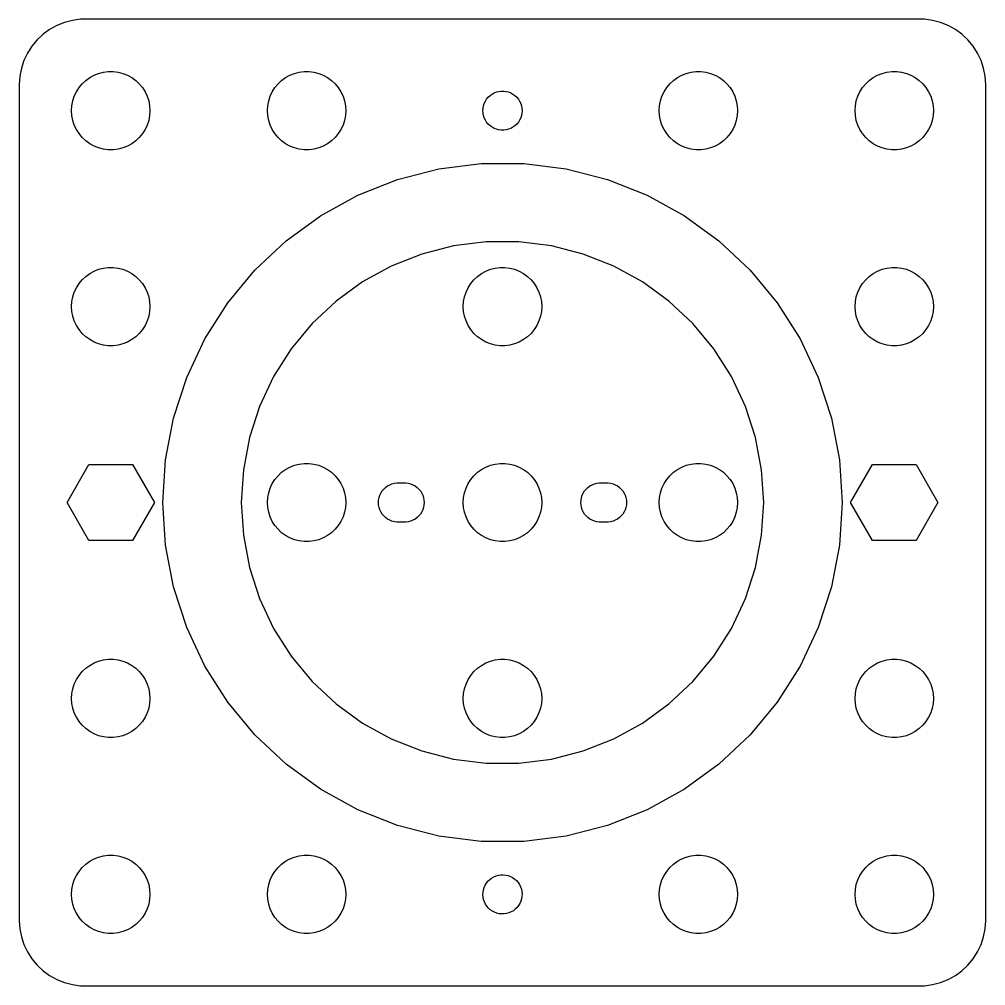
# Model space of a CAD drawing. Header units: metres. Extents: x -37 to 37, y -37 to 289.
# Drawn here: x -37 to 37, y 131 to 205 of the extents above; entities that cross this region are included whole.
import ezdxf

# ---------------------------------------------------------------- set-up
doc = ezdxf.new("R2010")
doc.units = ezdxf.units.M

msp = doc.modelspace()

# ---------------------------------------------------------------- linework, layer by layer
for p, q in [((-32.3139, 204.99), (-32.9369, 204.911)), ((32.3139, 204.99), (-32.3139, 204.99)), ((32.9369, 204.911), (32.3139, 204.99)), ((-34.1289, 204.524), (-34.6791, 204.222)), ((-33.5451, 204.755), (-34.1289, 204.524)), ((-32.9369, 204.911), (-33.5451, 204.755)), ((33.5451, 204.755), (32.9369, 204.911)), ((34.1289, 204.524), (33.5451, 204.755)), ((34.6791, 204.222), (34.1289, 204.524)), ((-35.1871, 203.853), (-35.6448, 203.423)), ((-34.6791, 204.222), (-35.1871, 203.853)), ((35.1871, 203.853), (34.6791, 204.222)), ((35.6448, 203.423), (35.1871, 203.853)), ((-36.0451, 202.939), (-36.3815, 202.409)), ((-35.6448, 203.423), (-36.0451, 202.939)), ((36.0451, 202.939), (35.6448, 203.423)), ((36.3815, 202.409), (36.0451, 202.939)), ((-36.3815, 202.409), (-36.6489, 201.841)), ((36.6489, 201.841), (36.3815, 202.409)), ((-36.6489, 201.841), (-36.8429, 201.243)), ((36.8429, 201.243), (36.6489, 201.841)), ((-36.9606, 200.627), (-37, 200)), ((-36.8429, 201.243), (-36.9606, 200.627)), ((-31.6075, 200.533), (-31.2773, 200.714)), ((-31.2773, 200.714), (-30.927, 200.853)), ((-30.927, 200.853), (-30.5621, 200.947)), ((-30.5621, 200.947), (-30.1884, 200.994)), ((-30.1884, 200.994), (-29.8116, 200.994)), ((-29.8116, 200.994), (-29.4379, 200.947)), ((-29.4379, 200.947), (-29.0729, 200.853)), ((-29.0729, 200.853), (-28.7227, 200.714)), ((-28.7227, 200.714), (-28.3925, 200.533)), ((-16.6075, 200.533), (-16.2773, 200.714)), ((-16.2773, 200.714), (-15.927, 200.853)), ((-15.927, 200.853), (-15.5621, 200.947)), ((-15.5621, 200.947), (-15.1884, 200.994)), ((-15.1884, 200.994), (-14.8116, 200.994)), ((-14.8116, 200.994), (-14.4379, 200.947)), ((-14.4379, 200.947), (-14.0729, 200.853)), ((-14.0729, 200.853), (-13.7227, 200.714)), ((-13.7227, 200.714), (-13.3925, 200.533)), ((13.3925, 200.533), (13.7227, 200.714)), ((13.7227, 200.714), (14.0729, 200.853)), ((14.0729, 200.853), (14.4379, 200.947)), ((14.4379, 200.947), (14.8116, 200.994)), ((14.8116, 200.994), (15.1884, 200.994)), ((15.1884, 200.994), (15.5621, 200.947)), ((15.5621, 200.947), (15.927, 200.853)), ((15.927, 200.853), (16.2773, 200.714)), ((16.2773, 200.714), (16.6075, 200.533)), ((28.3925, 200.533), (28.7227, 200.714)), ((28.7227, 200.714), (29.0729, 200.853)), ((29.0729, 200.853), (29.4379, 200.947)), ((29.4379, 200.947), (29.8116, 200.994)), ((29.8116, 200.994), (30.1884, 200.994)), ((30.1884, 200.994), (30.5621, 200.947)), ((30.5621, 200.947), (30.927, 200.853)), ((30.927, 200.853), (31.2773, 200.714)), ((31.2773, 200.714), (31.6075, 200.533)), ((36.9606, 200.627), (36.8429, 201.243)), ((37, 200), (36.9606, 200.627)), ((-37, 200), (-37, 136)), ((-32.427, 199.763), (-32.1869, 200.054)), ((-32.1869, 200.054), (-31.9123, 200.312)), ((-31.9123, 200.312), (-31.6075, 200.533)), ((-28.3925, 200.533), (-28.0877, 200.312)), ((-28.0877, 200.312), (-27.8131, 200.054)), ((-27.8131, 200.054), (-27.5729, 199.763)), ((-17.427, 199.763), (-17.1869, 200.054)), ((-17.1869, 200.054), (-16.9123, 200.312)), ((-16.9123, 200.312), (-16.6075, 200.533)), ((-13.3925, 200.533), (-13.0877, 200.312)), ((-13.0877, 200.312), (-12.8131, 200.054)), ((-12.8131, 200.054), (-12.5729, 199.763)), ((12.5729, 199.763), (12.8131, 200.054)), ((12.8131, 200.054), (13.0877, 200.312)), ((13.0877, 200.312), (13.3925, 200.533)), ((16.6075, 200.533), (16.9123, 200.312)), ((16.9123, 200.312), (17.1869, 200.054)), ((17.1869, 200.054), (17.427, 199.763)), ((27.5729, 199.763), (27.8131, 200.054)), ((27.8131, 200.054), (28.0877, 200.312)), ((28.0877, 200.312), (28.3925, 200.533)), ((31.6075, 200.533), (31.9123, 200.312)), ((31.9123, 200.312), (32.1869, 200.054)), ((32.1869, 200.054), (32.427, 199.763)), ((37, 136), (37, 200)), ((-32.9057, 198.746), (-32.7893, 199.104)), ((-32.7893, 199.104), (-32.6289, 199.445)), ((-32.6289, 199.445), (-32.427, 199.763)), ((-27.5729, 199.763), (-27.3711, 199.445)), ((-27.3711, 199.445), (-27.2107, 199.104)), ((-27.2107, 199.104), (-27.0942, 198.746)), ((-17.9057, 198.746), (-17.7893, 199.104)), ((-17.7893, 199.104), (-17.6289, 199.445)), ((-17.6289, 199.445), (-17.427, 199.763)), ((-12.5729, 199.763), (-12.3711, 199.445)), ((-12.3711, 199.445), (-12.2107, 199.104)), ((-12.2107, 199.104), (-12.0942, 198.746)), ((-1.09344, 199.027), (-0.956131, 199.156)), ((-0.956131, 199.156), (-0.803726, 199.266)), ((-0.803726, 199.266), (-0.638657, 199.357)), ((-0.638657, 199.357), (-0.463516, 199.427)), ((-0.463516, 199.427), (-0.281067, 199.473)), ((-0.281067, 199.473), (-0.094177, 199.497)), ((-0.094177, 199.497), (0.094177, 199.497)), ((0.094177, 199.497), (0.281067, 199.473)), ((0.281067, 199.473), (0.463516, 199.427)), ((0.463516, 199.427), (0.638657, 199.357)), ((0.638657, 199.357), (0.803726, 199.266)), ((0.803726, 199.266), (0.956131, 199.156)), ((0.956131, 199.156), (1.09344, 199.027)), ((12.0942, 198.746), (12.2107, 199.104)), ((12.2107, 199.104), (12.3711, 199.445)), ((12.3711, 199.445), (12.5729, 199.763)), ((17.427, 199.763), (17.6289, 199.445)), ((17.6289, 199.445), (17.7893, 199.104)), ((17.7893, 199.104), (17.9057, 198.746)), ((27.0942, 198.746), (27.2107, 199.104)), ((27.2107, 199.104), (27.3711, 199.445)), ((27.3711, 199.445), (27.5729, 199.763)), ((32.427, 199.763), (32.6289, 199.445)), ((32.6289, 199.445), (32.7893, 199.104)), ((32.7893, 199.104), (32.9057, 198.746)), ((-33, 198), (-32.9763, 198.376)), ((-32.9763, 198.376), (-32.9057, 198.746)), ((-27.0942, 198.746), (-27.0237, 198.376)), ((-27.0237, 198.376), (-27, 198)), ((-18, 198), (-17.9763, 198.376)), ((-17.9763, 198.376), (-17.9057, 198.746)), ((-12.0942, 198.746), (-12.0237, 198.376)), ((-12.0237, 198.376), (-12, 198)), ((-1.48816, 198.188), (-1.45287, 198.373)), ((-1.45287, 198.373), (-1.39465, 198.552)), ((-1.39465, 198.552), (-1.31445, 198.723)), ((-1.31445, 198.723), (-1.21352, 198.882)), ((-1.21352, 198.882), (-1.09344, 199.027)), ((1.09344, 199.027), (1.21352, 198.882)), ((1.21352, 198.882), (1.31445, 198.723)), ((1.31445, 198.723), (1.39465, 198.552)), ((1.39465, 198.552), (1.45287, 198.373)), ((1.45287, 198.373), (1.48816, 198.188)), ((12, 198), (12.0237, 198.376)), ((12.0237, 198.376), (12.0942, 198.746)), ((17.9057, 198.746), (17.9763, 198.376)), ((17.9763, 198.376), (18, 198)), ((27, 198), (27.0237, 198.376)), ((27.0237, 198.376), (27.0942, 198.746)), ((32.9057, 198.746), (32.9763, 198.376)), ((32.9763, 198.376), (33, 198)), ((-32.9763, 197.624), (-33, 198)), ((-32.9057, 197.254), (-32.9763, 197.624)), ((-27.0237, 197.624), (-27.0942, 197.254)), ((-27, 198), (-27.0237, 197.624)), ((-17.9763, 197.624), (-18, 198)), ((-17.9057, 197.254), (-17.9763, 197.624)), ((-12.0237, 197.624), (-12.0942, 197.254)), ((-12, 198), (-12.0237, 197.624)), ((-1.5, 198), (-1.48816, 198.188)), ((-1.48816, 197.812), (-1.5, 198)), ((-1.45287, 197.627), (-1.48816, 197.812)), ((-1.39465, 197.448), (-1.45287, 197.627)), ((1.45287, 197.627), (1.39465, 197.448)), ((1.48816, 197.812), (1.45287, 197.627)), ((1.48816, 198.188), (1.5, 198)), ((1.5, 198), (1.48816, 197.812)), ((12.0237, 197.624), (12, 198)), ((12.0942, 197.254), (12.0237, 197.624)), ((17.9763, 197.624), (17.9057, 197.254)), ((18, 198), (17.9763, 197.624)), ((27.0237, 197.624), (27, 198)), ((27.0942, 197.254), (27.0237, 197.624)), ((32.9763, 197.624), (32.9057, 197.254)), ((33, 198), (32.9763, 197.624)), ((-32.7893, 196.896), (-32.9057, 197.254)), ((-32.6289, 196.555), (-32.7893, 196.896)), ((-27.2107, 196.896), (-27.3711, 196.555)), ((-27.0942, 197.254), (-27.2107, 196.896)), ((-17.7893, 196.896), (-17.9057, 197.254)), ((-17.6289, 196.555), (-17.7893, 196.896)), ((-12.2107, 196.896), (-12.3711, 196.555)), ((-12.0942, 197.254), (-12.2107, 196.896)), ((-1.31445, 197.277), (-1.39465, 197.448)), ((-1.21352, 197.118), (-1.31445, 197.277)), ((-1.09344, 196.973), (-1.21352, 197.118)), ((-0.956131, 196.844), (-1.09344, 196.973)), ((-0.803726, 196.734), (-0.956131, 196.844)), ((0.956131, 196.844), (0.803726, 196.734)), ((1.09344, 196.973), (0.956131, 196.844)), ((1.21352, 197.118), (1.09344, 196.973)), ((1.31445, 197.277), (1.21352, 197.118)), ((1.39465, 197.448), (1.31445, 197.277)), ((12.2107, 196.896), (12.0942, 197.254)), ((12.3711, 196.555), (12.2107, 196.896)), ((17.7893, 196.896), (17.6289, 196.555)), ((17.9057, 197.254), (17.7893, 196.896)), ((27.2107, 196.896), (27.0942, 197.254)), ((27.3711, 196.555), (27.2107, 196.896)), ((32.7893, 196.896), (32.6289, 196.555)), ((32.9057, 197.254), (32.7893, 196.896)), ((-32.427, 196.237), (-32.6289, 196.555)), ((-32.1869, 195.946), (-32.427, 196.237)), ((-27.5729, 196.237), (-27.8131, 195.946)), ((-27.3711, 196.555), (-27.5729, 196.237)), ((-17.427, 196.237), (-17.6289, 196.555)), ((-17.1869, 195.946), (-17.427, 196.237)), ((-12.5729, 196.237), (-12.8131, 195.946)), ((-12.3711, 196.555), (-12.5729, 196.237)), ((-0.638657, 196.643), (-0.803726, 196.734)), ((-0.463516, 196.573), (-0.638657, 196.643)), ((-0.281067, 196.527), (-0.463516, 196.573)), ((-0.094177, 196.503), (-0.281067, 196.527)), ((0.094177, 196.503), (-0.094177, 196.503)), ((0.281067, 196.527), (0.094177, 196.503)), ((0.463516, 196.573), (0.281067, 196.527)), ((0.638657, 196.643), (0.463516, 196.573)), ((0.803726, 196.734), (0.638657, 196.643)), ((12.5729, 196.237), (12.3711, 196.555)), ((12.8131, 195.946), (12.5729, 196.237)), ((17.427, 196.237), (17.1869, 195.946)), ((17.6289, 196.555), (17.427, 196.237)), ((27.5729, 196.237), (27.3711, 196.555)), ((27.8131, 195.946), (27.5729, 196.237)), ((32.427, 196.237), (32.1869, 195.946)), ((32.6289, 196.555), (32.427, 196.237)), ((-31.9123, 195.688), (-32.1869, 195.946)), ((-31.6075, 195.467), (-31.9123, 195.688)), ((-31.2773, 195.286), (-31.6075, 195.467)), ((-28.3925, 195.467), (-28.7227, 195.286)), ((-28.0877, 195.688), (-28.3925, 195.467)), ((-27.8131, 195.946), (-28.0877, 195.688)), ((-16.9123, 195.688), (-17.1869, 195.946)), ((-16.6075, 195.467), (-16.9123, 195.688)), ((-16.2773, 195.286), (-16.6075, 195.467)), ((-13.3925, 195.467), (-13.7227, 195.286)), ((-13.0877, 195.688), (-13.3925, 195.467)), ((-12.8131, 195.946), (-13.0877, 195.688)), ((13.0877, 195.688), (12.8131, 195.946)), ((13.3925, 195.467), (13.0877, 195.688)), ((13.7227, 195.286), (13.3925, 195.467)), ((16.6075, 195.467), (16.2773, 195.286)), ((16.9123, 195.688), (16.6075, 195.467)), ((17.1869, 195.946), (16.9123, 195.688)), ((28.0877, 195.688), (27.8131, 195.946)), ((28.3925, 195.467), (28.0877, 195.688)), ((28.7227, 195.286), (28.3925, 195.467)), ((31.6075, 195.467), (31.2773, 195.286)), ((31.9123, 195.688), (31.6075, 195.467)), ((32.1869, 195.946), (31.9123, 195.688)), ((-30.927, 195.147), (-31.2773, 195.286)), ((-30.5621, 195.053), (-30.927, 195.147)), ((-30.1884, 195.006), (-30.5621, 195.053)), ((-29.8116, 195.006), (-30.1884, 195.006)), ((-29.4379, 195.053), (-29.8116, 195.006)), ((-29.0729, 195.147), (-29.4379, 195.053)), ((-28.7227, 195.286), (-29.0729, 195.147)), ((-15.927, 195.147), (-16.2773, 195.286)), ((-15.5621, 195.053), (-15.927, 195.147)), ((-15.1884, 195.006), (-15.5621, 195.053)), ((-14.8116, 195.006), (-15.1884, 195.006)), ((-14.4379, 195.053), (-14.8116, 195.006)), ((-14.0729, 195.147), (-14.4379, 195.053)), ((-13.7227, 195.286), (-14.0729, 195.147)), ((14.0729, 195.147), (13.7227, 195.286)), ((14.4379, 195.053), (14.0729, 195.147)), ((14.8116, 195.006), (14.4379, 195.053)), ((15.1884, 195.006), (14.8116, 195.006)), ((15.5621, 195.053), (15.1884, 195.006)), ((15.927, 195.147), (15.5621, 195.053)), ((16.2773, 195.286), (15.927, 195.147)), ((29.0729, 195.147), (28.7227, 195.286)), ((29.4379, 195.053), (29.0729, 195.147)), ((29.8116, 195.006), (29.4379, 195.053)), ((30.1884, 195.006), (29.8116, 195.006)), ((30.5621, 195.053), (30.1884, 195.006)), ((30.927, 195.147), (30.5621, 195.053)), ((31.2773, 195.286), (30.927, 195.147)), ((-4.8719, 193.539), (-1.63255, 193.949)), ((-1.63255, 193.949), (1.63255, 193.949)), ((1.63255, 193.949), (4.8719, 193.539)), ((-8.03444, 192.727), (-4.8719, 193.539)), ((4.8719, 193.539), (8.03444, 192.727)), ((-11.0703, 191.525), (-8.03444, 192.727)), ((8.03444, 192.727), (11.0703, 191.525)), ((-13.9315, 189.953), (-11.0703, 191.525)), ((11.0703, 191.525), (13.9315, 189.953)), ((-16.573, 188.033), (-13.9315, 189.953)), ((13.9315, 189.953), (16.573, 188.033)), ((-18.9532, 185.798), (-16.573, 188.033)), ((-1.2558, 187.961), (-3.74762, 187.646)), ((1.2558, 187.961), (-1.2558, 187.961)), ((3.74762, 187.646), (1.2558, 187.961)), ((16.573, 188.033), (18.9532, 185.798)), ((-3.74762, 187.646), (-6.18033, 187.021)), ((6.18033, 187.021), (3.74762, 187.646)), ((-6.18033, 187.021), (-8.51558, 186.097)), ((8.51558, 186.097), (6.18033, 187.021)), ((-31.2773, 185.714), (-30.927, 185.853)), ((-30.927, 185.853), (-30.5621, 185.947)), ((-30.5621, 185.947), (-30.1884, 185.994)), ((-30.1884, 185.994), (-29.8116, 185.994)), ((-29.8116, 185.994), (-29.4379, 185.947)), ((-29.4379, 185.947), (-29.0729, 185.853)), ((-29.0729, 185.853), (-28.7227, 185.714)), ((-21.0344, 183.282), (-18.9532, 185.798)), ((-8.51558, 186.097), (-10.7165, 184.887)), ((-1.27733, 185.714), (-0.927048, 185.853)), ((-0.927048, 185.853), (-0.562134, 185.947)), ((-0.562134, 185.947), (-0.18837, 185.994)), ((-0.18837, 185.994), (0.18837, 185.994)), ((0.18837, 185.994), (0.562134, 185.947)), ((0.562134, 185.947), (0.927048, 185.853)), ((0.927048, 185.853), (1.27733, 185.714)), ((10.7165, 184.887), (8.51558, 186.097)), ((18.9532, 185.798), (21.0344, 183.282)), ((28.7227, 185.714), (29.0729, 185.853)), ((29.0729, 185.853), (29.4379, 185.947)), ((29.4379, 185.947), (29.8116, 185.994)), ((29.8116, 185.994), (30.1884, 185.994)), ((30.1884, 185.994), (30.5621, 185.947)), ((30.5621, 185.947), (30.927, 185.853)), ((30.927, 185.853), (31.2773, 185.714)), ((-32.427, 184.763), (-32.1869, 185.054)), ((-32.1869, 185.054), (-31.9123, 185.312)), ((-31.9123, 185.312), (-31.6075, 185.533)), ((-31.6075, 185.533), (-31.2773, 185.714)), ((-28.7227, 185.714), (-28.3925, 185.533)), ((-28.3925, 185.533), (-28.0877, 185.312)), ((-28.0877, 185.312), (-27.8131, 185.054)), ((-27.8131, 185.054), (-27.5729, 184.763)), ((-2.42705, 184.763), (-2.1869, 185.054)), ((-2.1869, 185.054), (-1.91226, 185.312)), ((-1.91226, 185.312), (-1.60747, 185.533)), ((-1.60747, 185.533), (-1.27733, 185.714)), ((1.27733, 185.714), (1.60747, 185.533)), ((1.60747, 185.533), (1.91226, 185.312)), ((1.91226, 185.312), (2.1869, 185.054)), ((2.1869, 185.054), (2.42705, 184.763)), ((27.5729, 184.763), (27.8131, 185.054)), ((27.8131, 185.054), (28.0877, 185.312)), ((28.0877, 185.312), (28.3925, 185.533)), ((28.3925, 185.533), (28.7227, 185.714)), ((31.2773, 185.714), (31.6075, 185.533)), ((31.6075, 185.533), (31.9123, 185.312)), ((31.9123, 185.312), (32.1869, 185.054)), ((32.1869, 185.054), (32.427, 184.763)), ((-32.7893, 184.104), (-32.6289, 184.445)), ((-32.6289, 184.445), (-32.427, 184.763)), ((-27.5729, 184.763), (-27.3711, 184.445)), ((-27.3711, 184.445), (-27.2107, 184.104)), ((-10.7165, 184.887), (-12.7485, 183.41)), ((-2.78932, 184.104), (-2.62891, 184.445)), ((-2.62891, 184.445), (-2.42705, 184.763)), ((2.42705, 184.763), (2.62891, 184.445)), ((2.62891, 184.445), (2.78932, 184.104)), ((12.7485, 183.41), (10.7165, 184.887)), ((27.2107, 184.104), (27.3711, 184.445)), ((27.3711, 184.445), (27.5729, 184.763)), ((32.427, 184.763), (32.6289, 184.445)), ((32.6289, 184.445), (32.7893, 184.104)), ((-32.9763, 183.376), (-32.9057, 183.746)), ((-32.9057, 183.746), (-32.7893, 184.104)), ((-27.2107, 184.104), (-27.0942, 183.746)), ((-27.0942, 183.746), (-27.0237, 183.376)), ((-2.97633, 183.376), (-2.90575, 183.746)), ((-2.90575, 183.746), (-2.78932, 184.104)), ((2.78932, 184.104), (2.90575, 183.746)), ((2.90575, 183.746), (2.97633, 183.376)), ((27.0237, 183.376), (27.0942, 183.746)), ((27.0942, 183.746), (27.2107, 184.104)), ((32.7893, 184.104), (32.9057, 183.746)), ((32.9057, 183.746), (32.9763, 183.376)), ((-33, 183), (-32.9763, 183.376)), ((-32.9763, 182.624), (-33, 183)), ((-27.0237, 183.376), (-27, 183)), ((-27, 183), (-27.0237, 182.624)), ((-22.784, 180.526), (-21.0344, 183.282)), ((-12.7485, 183.41), (-14.5794, 181.691)), ((-3, 183), (-2.97633, 183.376)), ((-2.97633, 182.624), (-3, 183)), ((2.97633, 183.376), (3, 183)), ((3, 183), (2.97633, 182.624)), ((14.5794, 181.691), (12.7485, 183.41)), ((21.0344, 183.282), (22.784, 180.526)), ((27, 183), (27.0237, 183.376)), ((27.0237, 182.624), (27, 183)), ((32.9763, 183.376), (33, 183)), ((33, 183), (32.9763, 182.624)), ((-32.9057, 182.254), (-32.9763, 182.624)), ((-32.7893, 181.896), (-32.9057, 182.254)), ((-27.0942, 182.254), (-27.2107, 181.896)), ((-27.0237, 182.624), (-27.0942, 182.254)), ((-2.90575, 182.254), (-2.97633, 182.624)), ((-2.78932, 181.896), (-2.90575, 182.254)), ((2.90575, 182.254), (2.78932, 181.896)), ((2.97633, 182.624), (2.90575, 182.254)), ((27.0942, 182.254), (27.0237, 182.624)), ((27.2107, 181.896), (27.0942, 182.254)), ((32.9057, 182.254), (32.7893, 181.896)), ((32.9763, 182.624), (32.9057, 182.254)), ((-32.6289, 181.555), (-32.7893, 181.896)), ((-32.427, 181.237), (-32.6289, 181.555)), ((-27.3711, 181.555), (-27.5729, 181.237)), ((-27.2107, 181.896), (-27.3711, 181.555)), ((-14.5794, 181.691), (-16.1803, 179.756)), ((-2.62891, 181.555), (-2.78932, 181.896)), ((-2.42705, 181.237), (-2.62891, 181.555)), ((2.62891, 181.555), (2.42705, 181.237)), ((2.78932, 181.896), (2.62891, 181.555)), ((16.1803, 179.756), (14.5794, 181.691)), ((27.3711, 181.555), (27.2107, 181.896)), ((27.5729, 181.237), (27.3711, 181.555)), ((32.6289, 181.555), (32.427, 181.237)), ((32.7893, 181.896), (32.6289, 181.555)), ((-32.1869, 180.946), (-32.427, 181.237)), ((-31.9123, 180.688), (-32.1869, 180.946)), ((-31.6075, 180.467), (-31.9123, 180.688)), ((-28.0877, 180.688), (-28.3925, 180.467)), ((-27.8131, 180.946), (-28.0877, 180.688)), ((-27.5729, 181.237), (-27.8131, 180.946)), ((-2.1869, 180.946), (-2.42705, 181.237)), ((-1.91226, 180.688), (-2.1869, 180.946)), ((-1.60747, 180.467), (-1.91226, 180.688)), ((1.91226, 180.688), (1.60747, 180.467)), ((2.1869, 180.946), (1.91226, 180.688)), ((2.42705, 181.237), (2.1869, 180.946)), ((27.8131, 180.946), (27.5729, 181.237)), ((28.0877, 180.688), (27.8131, 180.946)), ((28.3925, 180.467), (28.0877, 180.688)), ((31.9123, 180.688), (31.6075, 180.467)), ((32.1869, 180.946), (31.9123, 180.688)), ((32.427, 181.237), (32.1869, 180.946)), ((-31.2773, 180.286), (-31.6075, 180.467)), ((-30.927, 180.147), (-31.2773, 180.286)), ((-30.5621, 180.053), (-30.927, 180.147)), ((-30.1884, 180.006), (-30.5621, 180.053)), ((-29.8116, 180.006), (-30.1884, 180.006)), ((-29.4379, 180.053), (-29.8116, 180.006)), ((-29.0729, 180.147), (-29.4379, 180.053)), ((-28.7227, 180.286), (-29.0729, 180.147)), ((-28.3925, 180.467), (-28.7227, 180.286)), ((-24.1742, 177.571), (-22.784, 180.526)), ((-1.27733, 180.286), (-1.60747, 180.467)), ((-0.927048, 180.147), (-1.27733, 180.286)), ((-0.562134, 180.053), (-0.927048, 180.147)), ((-0.18837, 180.006), (-0.562134, 180.053)), ((0.18837, 180.006), (-0.18837, 180.006)), ((0.562134, 180.053), (0.18837, 180.006)), ((0.927048, 180.147), (0.562134, 180.053)), ((1.27733, 180.286), (0.927048, 180.147)), ((1.60747, 180.467), (1.27733, 180.286)), ((22.784, 180.526), (24.1742, 177.571)), ((28.7227, 180.286), (28.3925, 180.467)), ((29.0729, 180.147), (28.7227, 180.286)), ((29.4379, 180.053), (29.0729, 180.147)), ((29.8116, 180.006), (29.4379, 180.053)), ((30.1884, 180.006), (29.8116, 180.006)), ((30.5621, 180.053), (30.1884, 180.006)), ((30.927, 180.147), (30.5621, 180.053)), ((31.2773, 180.286), (30.927, 180.147)), ((31.6075, 180.467), (31.2773, 180.286)), ((-16.1803, 179.756), (-17.5261, 177.635)), ((17.5261, 177.635), (16.1803, 179.756)), ((-17.5261, 177.635), (-18.5955, 175.362)), ((18.5955, 175.362), (17.5261, 177.635)), ((-25.1832, 174.466), (-24.1742, 177.571)), ((24.1742, 177.571), (25.1832, 174.466)), ((-18.5955, 175.362), (-19.3717, 172.974)), ((19.3717, 172.974), (18.5955, 175.362)), ((-25.795, 171.259), (-25.1832, 174.466)), ((25.1832, 174.466), (25.795, 171.259)), ((-19.3717, 172.974), (-19.8423, 170.507)), ((19.8423, 170.507), (19.3717, 172.974)), ((-26, 168), (-25.795, 171.259)), ((-15.927, 170.853), (-15.5621, 170.947)), ((-15.5621, 170.947), (-15.1884, 170.994)), ((-15.1884, 170.994), (-14.8116, 170.994)), ((-14.8116, 170.994), (-14.4379, 170.947)), ((-14.4379, 170.947), (-14.0729, 170.853)), ((-0.927048, 170.853), (-0.562134, 170.947)), ((-0.562134, 170.947), (-0.18837, 170.994)), ((-0.18837, 170.994), (0.18837, 170.994)), ((0.18837, 170.994), (0.562134, 170.947)), ((0.562134, 170.947), (0.927048, 170.853)), ((14.0729, 170.853), (14.4379, 170.947)), ((14.4379, 170.947), (14.8116, 170.994)), ((14.8116, 170.994), (15.1884, 170.994)), ((15.1884, 170.994), (15.5621, 170.947)), ((15.5621, 170.947), (15.927, 170.853)), ((25.795, 171.259), (26, 168)), ((-33.3466, 168), (-31.6733, 170.898)), ((-31.6733, 170.898), (-28.3267, 170.898)), ((-28.3267, 170.898), (-26.6534, 168)), ((-19.8423, 170.507), (-20, 168)), ((-17.1869, 170.054), (-16.9123, 170.312)), ((-16.9123, 170.312), (-16.6075, 170.533)), ((-16.6075, 170.533), (-16.2773, 170.714)), ((-16.2773, 170.714), (-15.927, 170.853)), ((-14.0729, 170.853), (-13.7227, 170.714)), ((-13.7227, 170.714), (-13.3925, 170.533)), ((-13.3925, 170.533), (-13.0877, 170.312)), ((-13.0877, 170.312), (-12.8131, 170.054)), ((-2.1869, 170.054), (-1.91226, 170.312)), ((-1.91226, 170.312), (-1.60747, 170.533)), ((-1.60747, 170.533), (-1.27733, 170.714)), ((-1.27733, 170.714), (-0.927048, 170.853)), ((0.927048, 170.853), (1.27733, 170.714)), ((1.27733, 170.714), (1.60747, 170.533)), ((1.60747, 170.533), (1.91226, 170.312)), ((1.91226, 170.312), (2.1869, 170.054)), ((12.8131, 170.054), (13.0877, 170.312)), ((13.0877, 170.312), (13.3925, 170.533)), ((13.3925, 170.533), (13.7227, 170.714)), ((13.7227, 170.714), (14.0729, 170.853)), ((15.927, 170.853), (16.2773, 170.714)), ((16.2773, 170.714), (16.6075, 170.533)), ((16.6075, 170.533), (16.9123, 170.312)), ((16.9123, 170.312), (17.1869, 170.054)), ((20, 168), (19.8423, 170.507)), ((26.6534, 168), (28.3267, 170.898)), ((28.3267, 170.898), (31.6733, 170.898)), ((31.6733, 170.898), (33.3466, 168)), ((-17.6289, 169.445), (-17.427, 169.763)), ((-17.427, 169.763), (-17.1869, 170.054)), ((-12.8131, 170.054), (-12.5729, 169.763)), ((-12.5729, 169.763), (-12.3711, 169.445)), ((-8.46352, 169.427), (-8.28107, 169.473)), ((-8.28107, 169.473), (-8.09418, 169.497)), ((-8.09418, 169.497), (-7.40581, 169.497)), ((-7.40581, 169.497), (-7.21892, 169.473)), ((-7.21892, 169.473), (-7.03647, 169.427)), ((-2.62891, 169.445), (-2.42705, 169.763)), ((-2.42705, 169.763), (-2.1869, 170.054)), ((2.1869, 170.054), (2.42705, 169.763)), ((2.42705, 169.763), (2.62891, 169.445)), ((7.03647, 169.427), (7.21892, 169.473)), ((7.21892, 169.473), (7.40581, 169.497)), ((7.40581, 169.497), (8.09418, 169.497)), ((8.09418, 169.497), (8.28107, 169.473)), ((8.28107, 169.473), (8.46352, 169.427)), ((12.3711, 169.445), (12.5729, 169.763)), ((12.5729, 169.763), (12.8131, 170.054)), ((17.1869, 170.054), (17.427, 169.763)), ((17.427, 169.763), (17.6289, 169.445)), ((-17.9763, 168.376), (-17.9057, 168.746)), ((-17.9057, 168.746), (-17.7893, 169.104)), ((-17.7893, 169.104), (-17.6289, 169.445)), ((-12.3711, 169.445), (-12.2107, 169.104)), ((-12.2107, 169.104), (-12.0942, 168.746)), ((-12.0942, 168.746), (-12.0237, 168.376)), ((-9.39465, 168.552), (-9.31445, 168.723)), ((-9.31445, 168.723), (-9.21352, 168.882)), ((-9.21352, 168.882), (-9.09344, 169.027)), ((-9.09344, 169.027), (-8.95613, 169.156)), ((-8.95613, 169.156), (-8.80373, 169.266)), ((-8.80373, 169.266), (-8.63866, 169.357)), ((-8.63866, 169.357), (-8.46352, 169.427)), ((-7.03647, 169.427), (-6.86133, 169.357)), ((-6.86133, 169.357), (-6.69626, 169.266)), ((-6.69626, 169.266), (-6.54385, 169.156)), ((-6.54385, 169.156), (-6.40654, 169.027)), ((-6.40654, 169.027), (-6.28647, 168.882)), ((-6.28647, 168.882), (-6.18553, 168.723)), ((-6.18553, 168.723), (-6.10533, 168.552)), ((-2.97633, 168.376), (-2.90575, 168.746)), ((-2.90575, 168.746), (-2.78932, 169.104)), ((-2.78932, 169.104), (-2.62891, 169.445)), ((2.62891, 169.445), (2.78932, 169.104)), ((2.78932, 169.104), (2.90575, 168.746)), ((2.90575, 168.746), (2.97633, 168.376)), ((6.10533, 168.552), (6.18553, 168.723)), ((6.18553, 168.723), (6.28647, 168.882)), ((6.28647, 168.882), (6.40654, 169.027)), ((6.40654, 169.027), (6.54385, 169.156)), ((6.54385, 169.156), (6.69626, 169.266)), ((6.69626, 169.266), (6.86133, 169.357)), ((6.86133, 169.357), (7.03647, 169.427)), ((8.46352, 169.427), (8.63866, 169.357)), ((8.63866, 169.357), (8.80373, 169.266)), ((8.80373, 169.266), (8.95613, 169.156)), ((8.95613, 169.156), (9.09344, 169.027)), ((9.09344, 169.027), (9.21352, 168.882)), ((9.21352, 168.882), (9.31445, 168.723)), ((9.31445, 168.723), (9.39465, 168.552)), ((12.0237, 168.376), (12.0942, 168.746)), ((12.0942, 168.746), (12.2107, 169.104)), ((12.2107, 169.104), (12.3711, 169.445)), ((17.6289, 169.445), (17.7893, 169.104)), ((17.7893, 169.104), (17.9057, 168.746)), ((17.9057, 168.746), (17.9763, 168.376)), ((-31.6733, 165.102), (-33.3466, 168)), ((-26.6534, 168), (-28.3267, 165.102)), ((-25.795, 164.741), (-26, 168)), ((-20, 168), (-19.8423, 165.493)), ((-18, 168), (-17.9763, 168.376)), ((-17.9763, 167.624), (-18, 168)), ((-12.0237, 168.376), (-12, 168)), ((-12, 168), (-12.0237, 167.624)), ((-9.5, 168), (-9.48816, 168.188)), ((-9.48816, 167.812), (-9.5, 168)), ((-9.48816, 168.188), (-9.45287, 168.373)), ((-9.45287, 168.373), (-9.39465, 168.552)), ((-6.10533, 168.552), (-6.04712, 168.373)), ((-6.04712, 168.373), (-6.01183, 168.188)), ((-6.01183, 168.188), (-6, 168)), ((-6, 168), (-6.01183, 167.812)), ((-3, 168), (-2.97633, 168.376)), ((-2.97633, 167.624), (-3, 168)), ((2.97633, 168.376), (3, 168)), ((3, 168), (2.97633, 167.624)), ((6, 168), (6.01183, 168.188)), ((6.01183, 167.812), (6, 168)), ((6.01183, 168.188), (6.04712, 168.373)), ((6.04712, 168.373), (6.10533, 168.552)), ((9.39465, 168.552), (9.45287, 168.373)), ((9.45287, 168.373), (9.48816, 168.188)), ((9.48816, 168.188), (9.5, 168)), ((9.5, 168), (9.48816, 167.812)), ((12, 168), (12.0237, 168.376)), ((12.0237, 167.624), (12, 168)), ((17.9763, 168.376), (18, 168)), ((18, 168), (17.9763, 167.624)), ((19.8423, 165.493), (20, 168)), ((26, 168), (25.795, 164.741)), ((28.3267, 165.102), (26.6534, 168)), ((33.3466, 168), (31.6733, 165.102)), ((-17.9057, 167.254), (-17.9763, 167.624)), ((-17.7893, 166.896), (-17.9057, 167.254)), ((-12.0942, 167.254), (-12.2107, 166.896)), ((-12.0237, 167.624), (-12.0942, 167.254)), ((-9.45287, 167.627), (-9.48816, 167.812)), ((-9.39465, 167.448), (-9.45287, 167.627)), ((-9.31445, 167.277), (-9.39465, 167.448)), ((-9.21352, 167.118), (-9.31445, 167.277)), ((-6.18553, 167.277), (-6.28647, 167.118)), ((-6.10533, 167.448), (-6.18553, 167.277)), ((-6.04712, 167.627), (-6.10533, 167.448)), ((-6.01183, 167.812), (-6.04712, 167.627)), ((-2.90575, 167.254), (-2.97633, 167.624)), ((-2.78932, 166.896), (-2.90575, 167.254)), ((2.90575, 167.254), (2.78932, 166.896)), ((2.97633, 167.624), (2.90575, 167.254)), ((6.04712, 167.627), (6.01183, 167.812)), ((6.10533, 167.448), (6.04712, 167.627)), ((6.18553, 167.277), (6.10533, 167.448)), ((6.28647, 167.118), (6.18553, 167.277)), ((9.31445, 167.277), (9.21352, 167.118)), ((9.39465, 167.448), (9.31445, 167.277)), ((9.45287, 167.627), (9.39465, 167.448)), ((9.48816, 167.812), (9.45287, 167.627)), ((12.0942, 167.254), (12.0237, 167.624)), ((12.2107, 166.896), (12.0942, 167.254)), ((17.9057, 167.254), (17.7893, 166.896)), ((17.9763, 167.624), (17.9057, 167.254)), ((-17.6289, 166.555), (-17.7893, 166.896)), ((-17.427, 166.237), (-17.6289, 166.555)), ((-12.3711, 166.555), (-12.5729, 166.237)), ((-12.2107, 166.896), (-12.3711, 166.555)), ((-9.09344, 166.973), (-9.21352, 167.118)), ((-8.95613, 166.844), (-9.09344, 166.973)), ((-8.80373, 166.734), (-8.95613, 166.844)), ((-8.63866, 166.643), (-8.80373, 166.734)), ((-8.46352, 166.573), (-8.63866, 166.643)), ((-8.28107, 166.527), (-8.46352, 166.573)), ((-8.09418, 166.503), (-8.28107, 166.527)), ((-7.40581, 166.503), (-8.09418, 166.503)), ((-7.21892, 166.527), (-7.40581, 166.503)), ((-7.03647, 166.573), (-7.21892, 166.527)), ((-6.86133, 166.643), (-7.03647, 166.573)), ((-6.69626, 166.734), (-6.86133, 166.643)), ((-6.54385, 166.844), (-6.69626, 166.734)), ((-6.40654, 166.973), (-6.54385, 166.844)), ((-6.28647, 167.118), (-6.40654, 166.973)), ((-2.62891, 166.555), (-2.78932, 166.896)), ((-2.42705, 166.237), (-2.62891, 166.555)), ((2.62891, 166.555), (2.42705, 166.237)), ((2.78932, 166.896), (2.62891, 166.555)), ((6.40654, 166.973), (6.28647, 167.118)), ((6.54385, 166.844), (6.40654, 166.973)), ((6.69626, 166.734), (6.54385, 166.844)), ((6.86133, 166.643), (6.69626, 166.734)), ((7.03647, 166.573), (6.86133, 166.643)), ((7.21892, 166.527), (7.03647, 166.573)), ((7.40581, 166.503), (7.21892, 166.527)), ((8.09418, 166.503), (7.40581, 166.503)), ((8.28107, 166.527), (8.09418, 166.503)), ((8.46352, 166.573), (8.28107, 166.527)), ((8.63866, 166.643), (8.46352, 166.573)), ((8.80373, 166.734), (8.63866, 166.643)), ((8.95613, 166.844), (8.80373, 166.734)), ((9.09344, 166.973), (8.95613, 166.844)), ((9.21352, 167.118), (9.09344, 166.973)), ((12.3711, 166.555), (12.2107, 166.896)), ((12.5729, 166.237), (12.3711, 166.555)), ((17.6289, 166.555), (17.427, 166.237)), ((17.7893, 166.896), (17.6289, 166.555)), ((-17.1869, 165.946), (-17.427, 166.237)), ((-16.9123, 165.688), (-17.1869, 165.946)), ((-12.8131, 165.946), (-13.0877, 165.688)), ((-12.5729, 166.237), (-12.8131, 165.946)), ((-2.1869, 165.946), (-2.42705, 166.237)), ((-1.91226, 165.688), (-2.1869, 165.946)), ((2.1869, 165.946), (1.91226, 165.688)), ((2.42705, 166.237), (2.1869, 165.946)), ((12.8131, 165.946), (12.5729, 166.237)), ((13.0877, 165.688), (12.8131, 165.946)), ((17.1869, 165.946), (16.9123, 165.688)), ((17.427, 166.237), (17.1869, 165.946)), ((-28.3267, 165.102), (-31.6733, 165.102)), ((-19.8423, 165.493), (-19.3717, 163.026)), ((-16.6075, 165.467), (-16.9123, 165.688)), ((-16.2773, 165.286), (-16.6075, 165.467)), ((-15.927, 165.147), (-16.2773, 165.286)), ((-15.5621, 165.053), (-15.927, 165.147)), ((-15.1884, 165.006), (-15.5621, 165.053)), ((-14.4379, 165.053), (-14.8116, 165.006)), ((-14.0729, 165.147), (-14.4379, 165.053)), ((-13.7227, 165.286), (-14.0729, 165.147)), ((-13.3925, 165.467), (-13.7227, 165.286)), ((-13.0877, 165.688), (-13.3925, 165.467)), ((-1.60747, 165.467), (-1.91226, 165.688)), ((-1.27733, 165.286), (-1.60747, 165.467)), ((-0.927048, 165.147), (-1.27733, 165.286)), ((-0.562134, 165.053), (-0.927048, 165.147)), ((-0.18837, 165.006), (-0.562134, 165.053)), ((0.562134, 165.053), (0.18837, 165.006)), ((0.927048, 165.147), (0.562134, 165.053)), ((1.27733, 165.286), (0.927048, 165.147)), ((1.60747, 165.467), (1.27733, 165.286)), ((1.91226, 165.688), (1.60747, 165.467)), ((13.3925, 165.467), (13.0877, 165.688)), ((13.7227, 165.286), (13.3925, 165.467)), ((14.0729, 165.147), (13.7227, 165.286)), ((14.4379, 165.053), (14.0729, 165.147)), ((14.8116, 165.006), (14.4379, 165.053)), ((15.5621, 165.053), (15.1884, 165.006)), ((15.927, 165.147), (15.5621, 165.053)), ((16.2773, 165.286), (15.927, 165.147)), ((16.6075, 165.467), (16.2773, 165.286)), ((16.9123, 165.688), (16.6075, 165.467)), ((19.3717, 163.026), (19.8423, 165.493)), ((31.6733, 165.102), (28.3267, 165.102)), ((-25.1832, 161.534), (-25.795, 164.741)), ((-14.8116, 165.006), (-15.1884, 165.006)), ((0.18837, 165.006), (-0.18837, 165.006)), ((15.1884, 165.006), (14.8116, 165.006)), ((25.795, 164.741), (25.1832, 161.534)), ((-19.3717, 163.026), (-18.5955, 160.638)), ((18.5955, 160.638), (19.3717, 163.026)), ((-24.1742, 158.429), (-25.1832, 161.534)), ((25.1832, 161.534), (24.1742, 158.429)), ((-18.5955, 160.638), (-17.5261, 158.365)), ((17.5261, 158.365), (18.5955, 160.638)), ((-22.784, 155.474), (-24.1742, 158.429)), ((-17.5261, 158.365), (-16.1803, 156.244)), ((16.1803, 156.244), (17.5261, 158.365)), ((24.1742, 158.429), (22.784, 155.474)), ((-16.1803, 156.244), (-14.5794, 154.309)), ((14.5794, 154.309), (16.1803, 156.244)), ((-31.9123, 155.312), (-31.6075, 155.533)), ((-31.6075, 155.533), (-31.2773, 155.714)), ((-31.2773, 155.714), (-30.927, 155.853)), ((-30.927, 155.853), (-30.5621, 155.947)), ((-30.5621, 155.947), (-30.1884, 155.994)), ((-30.1884, 155.994), (-29.8116, 155.994)), ((-29.8116, 155.994), (-29.4379, 155.947)), ((-29.4379, 155.947), (-29.0729, 155.853)), ((-29.0729, 155.853), (-28.7227, 155.714)), ((-28.7227, 155.714), (-28.3925, 155.533)), ((-28.3925, 155.533), (-28.0877, 155.312)), ((-21.0344, 152.718), (-22.784, 155.474)), ((-1.91226, 155.312), (-1.60747, 155.533)), ((-1.60747, 155.533), (-1.27733, 155.714)), ((-1.27733, 155.714), (-0.927048, 155.853)), ((-0.927048, 155.853), (-0.562134, 155.947)), ((-0.562134, 155.947), (-0.18837, 155.994)), ((-0.18837, 155.994), (0.18837, 155.994)), ((0.18837, 155.994), (0.562134, 155.947)), ((0.562134, 155.947), (0.927048, 155.853)), ((0.927048, 155.853), (1.27733, 155.714)), ((1.27733, 155.714), (1.60747, 155.533)), ((1.60747, 155.533), (1.91226, 155.312)), ((22.784, 155.474), (21.0344, 152.718)), ((28.0877, 155.312), (28.3925, 155.533)), ((28.3925, 155.533), (28.7227, 155.714)), ((28.7227, 155.714), (29.0729, 155.853)), ((29.0729, 155.853), (29.4379, 155.947)), ((29.4379, 155.947), (29.8116, 155.994)), ((29.8116, 155.994), (30.1884, 155.994)), ((30.1884, 155.994), (30.5621, 155.947)), ((30.5621, 155.947), (30.927, 155.853)), ((30.927, 155.853), (31.2773, 155.714)), ((31.2773, 155.714), (31.6075, 155.533)), ((31.6075, 155.533), (31.9123, 155.312)), ((-32.6289, 154.445), (-32.427, 154.763)), ((-32.427, 154.763), (-32.1869, 155.054)), ((-32.1869, 155.054), (-31.9123, 155.312)), ((-28.0877, 155.312), (-27.8131, 155.054)), ((-27.8131, 155.054), (-27.5729, 154.763)), ((-27.5729, 154.763), (-27.3711, 154.445)), ((-2.62891, 154.445), (-2.42705, 154.763)), ((-2.42705, 154.763), (-2.1869, 155.054)), ((-2.1869, 155.054), (-1.91226, 155.312)), ((1.91226, 155.312), (2.1869, 155.054)), ((2.1869, 155.054), (2.42705, 154.763)), ((2.42705, 154.763), (2.62891, 154.445)), ((27.3711, 154.445), (27.5729, 154.763)), ((27.5729, 154.763), (27.8131, 155.054)), ((27.8131, 155.054), (28.0877, 155.312)), ((31.9123, 155.312), (32.1869, 155.054)), ((32.1869, 155.054), (32.427, 154.763)), ((32.427, 154.763), (32.6289, 154.445)), ((-32.9057, 153.746), (-32.7893, 154.104)), ((-32.7893, 154.104), (-32.6289, 154.445)), ((-27.3711, 154.445), (-27.2107, 154.104)), ((-27.2107, 154.104), (-27.0942, 153.746)), ((-14.5794, 154.309), (-12.7485, 152.59)), ((-2.90575, 153.746), (-2.78932, 154.104)), ((-2.78932, 154.104), (-2.62891, 154.445)), ((2.62891, 154.445), (2.78932, 154.104)), ((2.78932, 154.104), (2.90575, 153.746)), ((12.7485, 152.59), (14.5794, 154.309)), ((27.0942, 153.746), (27.2107, 154.104)), ((27.2107, 154.104), (27.3711, 154.445)), ((32.6289, 154.445), (32.7893, 154.104)), ((32.7893, 154.104), (32.9057, 153.746)), ((-33, 153), (-32.9763, 153.376)), ((-32.9763, 153.376), (-32.9057, 153.746)), ((-27.0942, 153.746), (-27.0237, 153.376)), ((-27.0237, 153.376), (-27, 153)), ((-3, 153), (-2.97633, 153.376)), ((-2.97633, 153.376), (-2.90575, 153.746)), ((2.90575, 153.746), (2.97633, 153.376)), ((2.97633, 153.376), (3, 153)), ((27, 153), (27.0237, 153.376)), ((27.0237, 153.376), (27.0942, 153.746)), ((32.9057, 153.746), (32.9763, 153.376)), ((32.9763, 153.376), (33, 153)), ((-32.9763, 152.624), (-33, 153)), ((-32.9057, 152.254), (-32.9763, 152.624)), ((-27.0237, 152.624), (-27.0942, 152.254)), ((-27, 153), (-27.0237, 152.624)), ((-18.9532, 150.202), (-21.0344, 152.718)), ((-12.7485, 152.59), (-10.7165, 151.113)), ((-2.97633, 152.624), (-3, 153)), ((-2.90575, 152.254), (-2.97633, 152.624)), ((2.97633, 152.624), (2.90575, 152.254)), ((3, 153), (2.97633, 152.624)), ((10.7165, 151.113), (12.7485, 152.59)), ((21.0344, 152.718), (18.9532, 150.202)), ((27.0237, 152.624), (27, 153)), ((27.0942, 152.254), (27.0237, 152.624)), ((32.9763, 152.624), (32.9057, 152.254)), ((33, 153), (32.9763, 152.624)), ((-32.7893, 151.896), (-32.9057, 152.254)), ((-32.6289, 151.555), (-32.7893, 151.896)), ((-27.2107, 151.896), (-27.3711, 151.555)), ((-27.0942, 152.254), (-27.2107, 151.896)), ((-2.78932, 151.896), (-2.90575, 152.254)), ((-2.62891, 151.555), (-2.78932, 151.896)), ((2.78932, 151.896), (2.62891, 151.555)), ((2.90575, 152.254), (2.78932, 151.896)), ((27.2107, 151.896), (27.0942, 152.254)), ((27.3711, 151.555), (27.2107, 151.896)), ((32.7893, 151.896), (32.6289, 151.555)), ((32.9057, 152.254), (32.7893, 151.896)), ((-32.427, 151.237), (-32.6289, 151.555)), ((-32.1869, 150.946), (-32.427, 151.237)), ((-27.5729, 151.237), (-27.8131, 150.946)), ((-27.3711, 151.555), (-27.5729, 151.237)), ((-10.7165, 151.113), (-8.51558, 149.903)), ((-2.42705, 151.237), (-2.62891, 151.555)), ((-2.1869, 150.946), (-2.42705, 151.237)), ((2.42705, 151.237), (2.1869, 150.946)), ((2.62891, 151.555), (2.42705, 151.237)), ((8.51558, 149.903), (10.7165, 151.113)), ((27.5729, 151.237), (27.3711, 151.555)), ((27.8131, 150.946), (27.5729, 151.237)), ((32.427, 151.237), (32.1869, 150.946)), ((32.6289, 151.555), (32.427, 151.237)), ((-31.9123, 150.688), (-32.1869, 150.946)), ((-31.6075, 150.467), (-31.9123, 150.688)), ((-31.2773, 150.286), (-31.6075, 150.467)), ((-30.927, 150.147), (-31.2773, 150.286)), ((-28.7227, 150.286), (-29.0729, 150.147)), ((-28.3925, 150.467), (-28.7227, 150.286)), ((-28.0877, 150.688), (-28.3925, 150.467)), ((-27.8131, 150.946), (-28.0877, 150.688)), ((-1.91226, 150.688), (-2.1869, 150.946)), ((-1.60747, 150.467), (-1.91226, 150.688)), ((-1.27733, 150.286), (-1.60747, 150.467)), ((-0.927048, 150.147), (-1.27733, 150.286)), ((1.27733, 150.286), (0.927048, 150.147)), ((1.60747, 150.467), (1.27733, 150.286)), ((1.91226, 150.688), (1.60747, 150.467)), ((2.1869, 150.946), (1.91226, 150.688)), ((28.0877, 150.688), (27.8131, 150.946)), ((28.3925, 150.467), (28.0877, 150.688)), ((28.7227, 150.286), (28.3925, 150.467)), ((29.0729, 150.147), (28.7227, 150.286)), ((31.2773, 150.286), (30.927, 150.147)), ((31.6075, 150.467), (31.2773, 150.286)), ((31.9123, 150.688), (31.6075, 150.467)), ((32.1869, 150.946), (31.9123, 150.688)), ((-30.5621, 150.053), (-30.927, 150.147)), ((-30.1884, 150.006), (-30.5621, 150.053)), ((-29.8116, 150.006), (-30.1884, 150.006)), ((-29.4379, 150.053), (-29.8116, 150.006)), ((-29.0729, 150.147), (-29.4379, 150.053)), ((-16.573, 147.967), (-18.9532, 150.202)), ((-8.51558, 149.903), (-6.18033, 148.979)), ((-0.562134, 150.053), (-0.927048, 150.147)), ((-0.18837, 150.006), (-0.562134, 150.053)), ((0.18837, 150.006), (-0.18837, 150.006)), ((0.562134, 150.053), (0.18837, 150.006)), ((0.927048, 150.147), (0.562134, 150.053)), ((6.18033, 148.979), (8.51558, 149.903)), ((18.9532, 150.202), (16.573, 147.967)), ((29.4379, 150.053), (29.0729, 150.147)), ((29.8116, 150.006), (29.4379, 150.053)), ((30.1884, 150.006), (29.8116, 150.006)), ((30.5621, 150.053), (30.1884, 150.006)), ((30.927, 150.147), (30.5621, 150.053)), ((-6.18033, 148.979), (-3.74762, 148.354)), ((3.74762, 148.354), (6.18033, 148.979)), ((-3.74762, 148.354), (-1.2558, 148.039)), ((-1.2558, 148.039), (1.2558, 148.039)), ((1.2558, 148.039), (3.74762, 148.354)), ((-13.9315, 146.047), (-16.573, 147.967)), ((16.573, 147.967), (13.9315, 146.047)), ((-11.0703, 144.475), (-13.9315, 146.047)), ((13.9315, 146.047), (11.0703, 144.475)), ((-8.03444, 143.273), (-11.0703, 144.475)), ((11.0703, 144.475), (8.03444, 143.273)), ((-4.8719, 142.461), (-8.03444, 143.273)), ((8.03444, 143.273), (4.8719, 142.461)), ((-1.63255, 142.051), (-4.8719, 142.461)), ((4.8719, 142.461), (1.63255, 142.051)), ((1.63255, 142.051), (-1.63255, 142.051)), ((-31.6075, 140.533), (-31.2773, 140.714)), ((-31.2773, 140.714), (-30.927, 140.853)), ((-30.927, 140.853), (-30.5621, 140.947)), ((-30.5621, 140.947), (-30.1884, 140.994)), ((-30.1884, 140.994), (-29.8116, 140.994)), ((-29.8116, 140.994), (-29.4379, 140.947)), ((-29.4379, 140.947), (-29.0729, 140.853)), ((-29.0729, 140.853), (-28.7227, 140.714)), ((-28.7227, 140.714), (-28.3925, 140.533)), ((-16.6075, 140.533), (-16.2773, 140.714)), ((-16.2773, 140.714), (-15.927, 140.853)), ((-15.927, 140.853), (-15.5621, 140.947)), ((-15.5621, 140.947), (-15.1884, 140.994)), ((-15.1884, 140.994), (-14.8116, 140.994)), ((-14.8116, 140.994), (-14.4379, 140.947)), ((-14.4379, 140.947), (-14.0729, 140.853)), ((-14.0729, 140.853), (-13.7227, 140.714)), ((-13.7227, 140.714), (-13.3925, 140.533)), ((13.3925, 140.533), (13.7227, 140.714)), ((13.7227, 140.714), (14.0729, 140.853)), ((14.0729, 140.853), (14.4379, 140.947)), ((14.4379, 140.947), (14.8116, 140.994)), ((14.8116, 140.994), (15.1884, 140.994)), ((15.1884, 140.994), (15.5621, 140.947)), ((15.5621, 140.947), (15.927, 140.853)), ((15.927, 140.853), (16.2773, 140.714)), ((16.2773, 140.714), (16.6075, 140.533)), ((28.3925, 140.533), (28.7227, 140.714)), ((28.7227, 140.714), (29.0729, 140.853)), ((29.0729, 140.853), (29.4379, 140.947)), ((29.4379, 140.947), (29.8116, 140.994)), ((29.8116, 140.994), (30.1884, 140.994)), ((30.1884, 140.994), (30.5621, 140.947)), ((30.5621, 140.947), (30.927, 140.853)), ((30.927, 140.853), (31.2773, 140.714)), ((31.2773, 140.714), (31.6075, 140.533)), ((-32.427, 139.763), (-32.1869, 140.054)), ((-32.1869, 140.054), (-31.9123, 140.312)), ((-31.9123, 140.312), (-31.6075, 140.533)), ((-28.3925, 140.533), (-28.0877, 140.312)), ((-28.0877, 140.312), (-27.8131, 140.054)), ((-27.8131, 140.054), (-27.5729, 139.763)), ((-17.427, 139.763), (-17.1869, 140.054)), ((-17.1869, 140.054), (-16.9123, 140.312)), ((-16.9123, 140.312), (-16.6075, 140.533)), ((-13.3925, 140.533), (-13.0877, 140.312)), ((-13.0877, 140.312), (-12.8131, 140.054)), ((-12.8131, 140.054), (-12.5729, 139.763)), ((12.5729, 139.763), (12.8131, 140.054)), ((12.8131, 140.054), (13.0877, 140.312)), ((13.0877, 140.312), (13.3925, 140.533)), ((16.6075, 140.533), (16.9123, 140.312)), ((16.9123, 140.312), (17.1869, 140.054)), ((17.1869, 140.054), (17.427, 139.763)), ((27.5729, 139.763), (27.8131, 140.054)), ((27.8131, 140.054), (28.0877, 140.312)), ((28.0877, 140.312), (28.3925, 140.533)), ((31.6075, 140.533), (31.9123, 140.312)), ((31.9123, 140.312), (32.1869, 140.054)), ((32.1869, 140.054), (32.427, 139.763)), ((-32.7893, 139.104), (-32.6289, 139.445)), ((-32.6289, 139.445), (-32.427, 139.763)), ((-27.5729, 139.763), (-27.3711, 139.445)), ((-27.3711, 139.445), (-27.2107, 139.104)), ((-17.7893, 139.104), (-17.6289, 139.445)), ((-17.6289, 139.445), (-17.427, 139.763)), ((-12.5729, 139.763), (-12.3711, 139.445)), ((-12.3711, 139.445), (-12.2107, 139.104)), ((-1.11472, 139.004), (-0.980118, 139.135)), ((-0.980118, 139.135), (-0.830078, 139.249)), ((-0.830078, 139.249), (-0.666946, 139.344)), ((-0.666946, 139.344), (-0.493286, 139.417)), ((-0.493286, 139.417), (-0.311859, 139.467)), ((-0.311859, 139.467), (-0.125504, 139.495)), ((-0.125504, 139.495), (0.062805, 139.499)), ((0.062805, 139.499), (0.250153, 139.479)), ((0.250153, 139.479), (0.433533, 139.436)), ((0.433533, 139.436), (0.610092, 139.37)), ((0.610092, 139.37), (0.777039, 139.283)), ((0.777039, 139.283), (0.931717, 139.176)), ((0.931717, 139.176), (1.0717, 139.049)), ((12.2107, 139.104), (12.3711, 139.445)), ((12.3711, 139.445), (12.5729, 139.763)), ((17.427, 139.763), (17.6289, 139.445)), ((17.6289, 139.445), (17.7893, 139.104)), ((27.2107, 139.104), (27.3711, 139.445)), ((27.3711, 139.445), (27.5729, 139.763)), ((32.427, 139.763), (32.6289, 139.445)), ((32.6289, 139.445), (32.7893, 139.104)), ((-32.9763, 138.376), (-32.9057, 138.746)), ((-32.9057, 138.746), (-32.7893, 139.104)), ((-27.2107, 139.104), (-27.0942, 138.746)), ((-27.0942, 138.746), (-27.0237, 138.376)), ((-17.9763, 138.376), (-17.9057, 138.746)), ((-17.9057, 138.746), (-17.7893, 139.104)), ((-12.2107, 139.104), (-12.0942, 138.746)), ((-12.0942, 138.746), (-12.0237, 138.376)), ((-1.46036, 138.343), (-1.40591, 138.523)), ((-1.40591, 138.523), (-1.3293, 138.695)), ((-1.3293, 138.695), (-1.23172, 138.856)), ((-1.23172, 138.856), (-1.11472, 139.004)), ((1.0717, 139.049), (1.19479, 138.907)), ((1.19479, 138.907), (1.29903, 138.75)), ((1.29903, 138.75), (1.38278, 138.581)), ((1.38278, 138.581), (1.44473, 138.403)), ((1.44473, 138.403), (1.4839, 138.219)), ((12.0237, 138.376), (12.0942, 138.746)), ((12.0942, 138.746), (12.2107, 139.104)), ((17.7893, 139.104), (17.9057, 138.746)), ((17.9057, 138.746), (17.9763, 138.376)), ((27.0237, 138.376), (27.0942, 138.746)), ((27.0942, 138.746), (27.2107, 139.104)), ((32.7893, 139.104), (32.9057, 138.746)), ((32.9057, 138.746), (32.9763, 138.376)), ((-33, 138), (-32.9763, 138.376)), ((-32.9763, 137.624), (-33, 138)), ((-27.0237, 138.376), (-27, 138)), ((-27, 138), (-27.0237, 137.624)), ((-18, 138), (-17.9763, 138.376)), ((-17.9763, 137.624), (-18, 138)), ((-12.0237, 138.376), (-12, 138)), ((-12, 138), (-12.0237, 137.624)), ((-1.49966, 137.969), (-1.49178, 138.157)), ((-1.4839, 137.781), (-1.49966, 137.969)), ((-1.49178, 138.157), (-1.46036, 138.343)), ((-1.44473, 137.597), (-1.4839, 137.781)), ((1.46036, 137.657), (1.40591, 137.477)), ((1.49178, 137.843), (1.46036, 137.657)), ((1.4839, 138.219), (1.49966, 138.031)), ((1.49966, 138.031), (1.49178, 137.843)), ((12, 138), (12.0237, 138.376)), ((12.0237, 137.624), (12, 138)), ((17.9763, 138.376), (18, 138)), ((18, 138), (17.9763, 137.624)), ((27, 138), (27.0237, 138.376)), ((27.0237, 137.624), (27, 138)), ((32.9763, 138.376), (33, 138)), ((33, 138), (32.9763, 137.624)), ((-32.9057, 137.254), (-32.9763, 137.624)), ((-32.7893, 136.896), (-32.9057, 137.254)), ((-27.0942, 137.254), (-27.2107, 136.896)), ((-27.0237, 137.624), (-27.0942, 137.254)), ((-17.9057, 137.254), (-17.9763, 137.624)), ((-17.7893, 136.896), (-17.9057, 137.254)), ((-12.0942, 137.254), (-12.2107, 136.896)), ((-12.0237, 137.624), (-12.0942, 137.254)), ((-1.38278, 137.419), (-1.44473, 137.597)), ((-1.29903, 137.25), (-1.38278, 137.419)), ((-1.19479, 137.093), (-1.29903, 137.25)), ((-1.0717, 136.951), (-1.19479, 137.093)), ((-0.931717, 136.824), (-1.0717, 136.951)), ((1.11472, 136.996), (0.980118, 136.865)), ((1.23172, 137.144), (1.11472, 136.996)), ((1.3293, 137.305), (1.23172, 137.144)), ((1.40591, 137.477), (1.3293, 137.305)), ((12.0942, 137.254), (12.0237, 137.624)), ((12.2107, 136.896), (12.0942, 137.254)), ((17.9057, 137.254), (17.7893, 136.896)), ((17.9763, 137.624), (17.9057, 137.254)), ((27.0942, 137.254), (27.0237, 137.624)), ((27.2107, 136.896), (27.0942, 137.254)), ((32.9057, 137.254), (32.7893, 136.896)), ((32.9763, 137.624), (32.9057, 137.254)), ((-32.6289, 136.555), (-32.7893, 136.896)), ((-32.427, 136.237), (-32.6289, 136.555)), ((-32.1869, 135.946), (-32.427, 136.237)), ((-27.5729, 136.237), (-27.8131, 135.946)), ((-27.3711, 136.555), (-27.5729, 136.237)), ((-27.2107, 136.896), (-27.3711, 136.555)), ((-17.6289, 136.555), (-17.7893, 136.896)), ((-17.427, 136.237), (-17.6289, 136.555)), ((-17.1869, 135.946), (-17.427, 136.237)), ((-12.5729, 136.237), (-12.8131, 135.946)), ((-12.3711, 136.555), (-12.5729, 136.237)), ((-12.2107, 136.896), (-12.3711, 136.555)), ((-0.777039, 136.717), (-0.931717, 136.824)), ((-0.610092, 136.63), (-0.777039, 136.717)), ((-0.433533, 136.564), (-0.610092, 136.63)), ((-0.250153, 136.521), (-0.433533, 136.564)), ((-0.062805, 136.501), (-0.250153, 136.521)), ((0.125504, 136.505), (-0.062805, 136.501)), ((0.311859, 136.533), (0.125504, 136.505)), ((0.493286, 136.583), (0.311859, 136.533)), ((0.666946, 136.656), (0.493286, 136.583)), ((0.830078, 136.751), (0.666946, 136.656)), ((0.980118, 136.865), (0.830078, 136.751)), ((12.3711, 136.555), (12.2107, 136.896)), ((12.5729, 136.237), (12.3711, 136.555)), ((12.8131, 135.946), (12.5729, 136.237)), ((17.427, 136.237), (17.1869, 135.946)), ((17.6289, 136.555), (17.427, 136.237)), ((17.7893, 136.896), (17.6289, 136.555)), ((27.3711, 136.555), (27.2107, 136.896)), ((27.5729, 136.237), (27.3711, 136.555)), ((27.8131, 135.946), (27.5729, 136.237)), ((32.427, 136.237), (32.1869, 135.946)), ((32.6289, 136.555), (32.427, 136.237)), ((32.7893, 136.896), (32.6289, 136.555)), ((-37, 136), (-36.9606, 135.373)), ((-31.9123, 135.688), (-32.1869, 135.946)), ((-31.6075, 135.467), (-31.9123, 135.688)), ((-31.2773, 135.286), (-31.6075, 135.467)), ((-28.3925, 135.467), (-28.7227, 135.286)), ((-28.0877, 135.688), (-28.3925, 135.467)), ((-27.8131, 135.946), (-28.0877, 135.688)), ((-16.9123, 135.688), (-17.1869, 135.946)), ((-16.6075, 135.467), (-16.9123, 135.688)), ((-16.2773, 135.286), (-16.6075, 135.467)), ((-13.3925, 135.467), (-13.7227, 135.286)), ((-13.0877, 135.688), (-13.3925, 135.467)), ((-12.8131, 135.946), (-13.0877, 135.688)), ((13.0877, 135.688), (12.8131, 135.946)), ((13.3925, 135.467), (13.0877, 135.688)), ((13.7227, 135.286), (13.3925, 135.467)), ((16.6075, 135.467), (16.2773, 135.286)), ((16.9123, 135.688), (16.6075, 135.467)), ((17.1869, 135.946), (16.9123, 135.688)), ((28.0877, 135.688), (27.8131, 135.946)), ((28.3925, 135.467), (28.0877, 135.688)), ((28.7227, 135.286), (28.3925, 135.467)), ((31.6075, 135.467), (31.2773, 135.286)), ((31.9123, 135.688), (31.6075, 135.467)), ((32.1869, 135.946), (31.9123, 135.688)), ((36.9606, 135.373), (37, 136)), ((-36.9606, 135.373), (-36.8429, 134.757)), ((-36.8429, 134.757), (-36.6489, 134.159)), ((-30.927, 135.147), (-31.2773, 135.286)), ((-30.5621, 135.053), (-30.927, 135.147)), ((-30.1884, 135.006), (-30.5621, 135.053)), ((-29.8116, 135.006), (-30.1884, 135.006)), ((-29.4379, 135.053), (-29.8116, 135.006)), ((-29.0729, 135.147), (-29.4379, 135.053)), ((-28.7227, 135.286), (-29.0729, 135.147)), ((-15.927, 135.147), (-16.2773, 135.286)), ((-15.5621, 135.053), (-15.927, 135.147)), ((-15.1884, 135.006), (-15.5621, 135.053)), ((-14.8116, 135.006), (-15.1884, 135.006)), ((-14.4379, 135.053), (-14.8116, 135.006)), ((-14.0729, 135.147), (-14.4379, 135.053)), ((-13.7227, 135.286), (-14.0729, 135.147)), ((14.0729, 135.147), (13.7227, 135.286)), ((14.4379, 135.053), (14.0729, 135.147)), ((14.8116, 135.006), (14.4379, 135.053)), ((15.1884, 135.006), (14.8116, 135.006)), ((15.5621, 135.053), (15.1884, 135.006)), ((15.927, 135.147), (15.5621, 135.053)), ((16.2773, 135.286), (15.927, 135.147)), ((29.0729, 135.147), (28.7227, 135.286)), ((29.4379, 135.053), (29.0729, 135.147)), ((29.8116, 135.006), (29.4379, 135.053)), ((30.1884, 135.006), (29.8116, 135.006)), ((30.5621, 135.053), (30.1884, 135.006)), ((30.927, 135.147), (30.5621, 135.053)), ((31.2773, 135.286), (30.927, 135.147)), ((36.6489, 134.159), (36.8429, 134.757)), ((36.8429, 134.757), (36.9606, 135.373)), ((-36.6489, 134.159), (-36.3815, 133.591)), ((36.3815, 133.591), (36.6489, 134.159)), ((-36.3815, 133.591), (-36.0451, 133.061)), ((36.0451, 133.061), (36.3815, 133.591)), ((-36.0451, 133.061), (-35.6448, 132.577)), ((-35.6448, 132.577), (-35.1871, 132.147)), ((35.1871, 132.147), (35.6448, 132.577)), ((35.6448, 132.577), (36.0451, 133.061)), ((-35.1871, 132.147), (-34.6791, 131.778)), ((-34.6791, 131.778), (-34.1289, 131.476)), ((34.1289, 131.476), (34.6791, 131.778)), ((34.6791, 131.778), (35.1871, 132.147)), ((-34.1289, 131.476), (-33.5451, 131.245)), ((-33.5451, 131.245), (-32.9369, 131.089)), ((-32.9369, 131.089), (-32.3139, 131.01)), ((-32.3139, 131.01), (32.3139, 131.01)), ((32.3139, 131.01), (32.9369, 131.089)), ((32.9369, 131.089), (33.5451, 131.245)), ((33.5451, 131.245), (34.1289, 131.476))]:
    msp.add_line(p, q)

doc.saveas('drawing.dxf')
